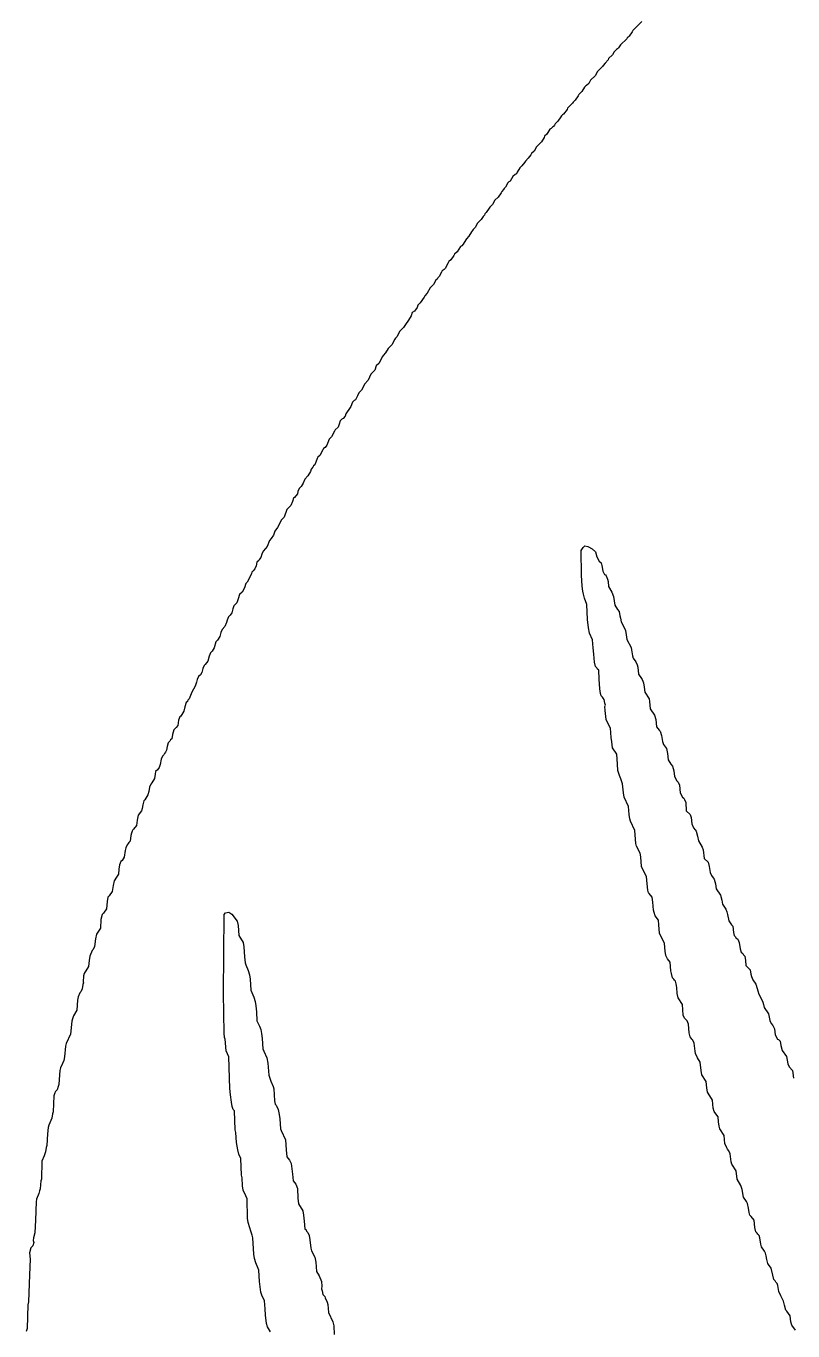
# Model space of a CAD drawing. Header units: millimetres. Extents: x -3 to 175, y -4 to 177.
# Drawn here: x 107.283 to 108.902, y 57.453 to 60.209 of the extents above; entities that cross this region are included whole.
import ezdxf

# ---------------------------------------------------------------- set-up
doc = ezdxf.new("R2010")
doc.units = ezdxf.units.MM
doc.layers.add('TopOverlay', color=2, linetype='Continuous')

msp = doc.modelspace()

# ---------------------------------------------------------------- linework, layer by layer
at = {"layer": 'TopOverlay'}
for p, q in [((108.5829, 60.2181), (108.5639, 60.1991)), ((108.5626, 60.1965), (108.556, 60.1873)), ((108.5639, 60.1991), (108.5626, 60.1965)), ((108.5376, 60.1689), (108.5337, 60.1624)), ((108.5508, 60.182), (108.5376, 60.1689)), ((108.5521, 60.1847), (108.5508, 60.182)), ((108.554, 60.1853), (108.5521, 60.1847)), ((108.556, 60.1873), (108.554, 60.1853)), ((108.5114, 60.1374), (108.5055, 60.1302)), ((108.5127, 60.1401), (108.5114, 60.1374)), ((108.5206, 60.1479), (108.5127, 60.1401)), ((108.5245, 60.1545), (108.5206, 60.1479)), ((108.5291, 60.1591), (108.5245, 60.1545)), ((108.5317, 60.1604), (108.5291, 60.1591)), ((108.5337, 60.1624), (108.5317, 60.1604)), ((108.4891, 60.1125), (108.4839, 60.1033)), ((108.4996, 60.123), (108.4891, 60.1125)), ((108.5009, 60.1256), (108.4996, 60.123)), ((108.5055, 60.1302), (108.5009, 60.1256)), ((108.4635, 60.0817), (108.4616, 60.0797)), ((108.4661, 60.083), (108.4635, 60.0817)), ((108.4707, 60.0876), (108.4661, 60.083)), ((108.4747, 60.0941), (108.4707, 60.0876)), ((108.4839, 60.1033), (108.4747, 60.0941)), ((108.4484, 60.0614), (108.4419, 60.0522)), ((108.4497, 60.064), (108.4484, 60.0614)), ((108.4563, 60.0705), (108.4497, 60.064)), ((108.4616, 60.0797), (108.4563, 60.0705)), ((108.4248, 60.0325), (108.4176, 60.0227)), ((108.4261, 60.0351), (108.4248, 60.0325)), ((108.4366, 60.0456), (108.4261, 60.0351)), ((108.4379, 60.0482), (108.4366, 60.0456)), ((108.4419, 60.0522), (108.4379, 60.0482)), ((108.3986, 59.9997), (108.3966, 59.9964)), ((108.3999, 60.0023), (108.3986, 59.9997)), ((108.4051, 60.0076), (108.3999, 60.0023)), ((108.4117, 60.0167), (108.4051, 60.0076)), ((108.413, 60.0194), (108.4117, 60.0167)), ((108.415, 60.0213), (108.413, 60.0194)), ((108.4176, 60.0227), (108.415, 60.0213)), ((108.3763, 59.9735), (108.371, 59.9643)), ((108.3776, 59.9761), (108.3763, 59.9735)), ((108.3822, 59.9807), (108.3776, 59.9761)), ((108.3887, 59.9912), (108.3822, 59.9807)), ((108.3914, 59.9925), (108.3887, 59.9912)), ((108.394, 59.9951), (108.3914, 59.9925)), ((108.3966, 59.9964), (108.394, 59.9951)), ((108.3553, 59.9446), (108.35, 59.9393)), ((108.3605, 59.9538), (108.3553, 59.9446)), ((108.371, 59.9643), (108.3605, 59.9538)), ((108.3356, 59.921), (108.3297, 59.9138)), ((108.3369, 59.9236), (108.3356, 59.921)), ((108.3428, 59.9295), (108.3369, 59.9236)), ((108.3487, 59.9367), (108.3428, 59.9295)), ((108.35, 59.9393), (108.3487, 59.9367)), ((108.3107, 59.8908), (108.3048, 59.881)), ((108.3153, 59.8954), (108.3107, 59.8908)), ((108.3179, 59.8967), (108.3153, 59.8954)), ((108.3199, 59.9), (108.3179, 59.8967)), ((108.3251, 59.9092), (108.3199, 59.9)), ((108.3297, 59.9138), (108.3251, 59.9092)), ((108.291, 59.8633), (108.2871, 59.8593)), ((108.2923, 59.8659), (108.291, 59.8633)), ((108.2949, 59.8685), (108.2923, 59.8659)), ((108.3002, 59.8777), (108.2949, 59.8685)), ((108.3022, 59.8797), (108.3002, 59.8777)), ((108.3048, 59.881), (108.3022, 59.8797)), ((108.2726, 59.841), (108.2674, 59.8318)), ((108.2792, 59.8475), (108.2726, 59.841)), ((108.2858, 59.8567), (108.2792, 59.8475)), ((108.2871, 59.8593), (108.2858, 59.8567)), ((108.2477, 59.8068), (108.2438, 59.8003)), ((108.2503, 59.8095), (108.2477, 59.8068)), ((108.2516, 59.8121), (108.2503, 59.8095)), ((108.2543, 59.8147), (108.2516, 59.8121)), ((108.2608, 59.8239), (108.2543, 59.8147)), ((108.2621, 59.8265), (108.2608, 59.8239)), ((108.2674, 59.8318), (108.2621, 59.8265)), ((108.2267, 59.7793), (108.2254, 59.7767)), ((108.2307, 59.7832), (108.2267, 59.7793)), ((108.2359, 59.7924), (108.2307, 59.7832)), ((108.2438, 59.8003), (108.2359, 59.7924)), ((108.211, 59.757), (108.2057, 59.7478)), ((108.2123, 59.7596), (108.211, 59.757)), ((108.2175, 59.7649), (108.2123, 59.7596)), ((108.2228, 59.774), (108.2175, 59.7649)), ((108.2254, 59.7767), (108.2228, 59.774)), ((108.1861, 59.7242), (108.1795, 59.715)), ((108.1874, 59.7268), (108.1861, 59.7242)), ((108.1926, 59.7321), (108.1874, 59.7268)), ((108.1998, 59.7432), (108.1926, 59.7321)), ((108.2025, 59.7445), (108.1998, 59.7432)), ((108.2057, 59.7478), (108.2025, 59.7445)), ((108.1657, 59.6947), (108.1631, 59.6934)), ((108.1677, 59.6966), (108.1657, 59.6947)), ((108.1742, 59.7085), (108.1677, 59.6966)), ((108.1756, 59.7111), (108.1742, 59.7085)), ((108.1795, 59.715), (108.1756, 59.7111)), ((108.148, 59.6717), (108.1428, 59.6625)), ((108.1506, 59.6743), (108.148, 59.6717)), ((108.1519, 59.677), (108.1506, 59.6743)), ((108.1546, 59.6796), (108.1519, 59.677)), ((108.1598, 59.6888), (108.1546, 59.6796)), ((108.1611, 59.6914), (108.1598, 59.6888)), ((108.1631, 59.6934), (108.1611, 59.6914)), ((108.1244, 59.6389), (108.1231, 59.6363)), ((108.1296, 59.6442), (108.1244, 59.6389)), ((108.1362, 59.656), (108.1296, 59.6442)), ((108.1428, 59.6625), (108.1362, 59.656)), ((108.1087, 59.614), (108.1027, 59.6068)), ((108.11, 59.6192), (108.1087, 59.614)), ((108.1146, 59.6238), (108.11, 59.6192)), ((108.1231, 59.6363), (108.1146, 59.6238)), ((108.0903, 59.5878), (108.0837, 59.5786)), ((108.0955, 59.5969), (108.0903, 59.5878)), ((108.0982, 59.6035), (108.0955, 59.5969)), ((108.1027, 59.6068), (108.0982, 59.6035)), ((108.0719, 59.5641), (108.0654, 59.5523)), ((108.0798, 59.572), (108.0719, 59.5641)), ((108.0837, 59.5786), (108.0798, 59.572)), ((108.0549, 59.5353), (108.047, 59.5274)), ((108.0614, 59.5471), (108.0549, 59.5353)), ((108.0627, 59.5497), (108.0614, 59.5471)), ((108.0654, 59.5523), (108.0627, 59.5497)), ((108.0352, 59.5104), (108.0273, 59.4959)), ((108.0365, 59.513), (108.0352, 59.5104)), ((108.0417, 59.5182), (108.0365, 59.513)), ((108.047, 59.5274), (108.0417, 59.5182)), ((108.0103, 59.4736), (108.005, 59.4605)), ((108.0188, 59.4822), (108.0103, 59.4736)), ((108.0221, 59.4907), (108.0188, 59.4822)), ((108.0273, 59.4959), (108.0221, 59.4907)), ((107.9945, 59.4461), (107.9906, 59.4395)), ((107.9971, 59.4526), (107.9945, 59.4461)), ((108.005, 59.4605), (107.9971, 59.4526)), ((107.9781, 59.4192), (107.9755, 59.4179)), ((107.9827, 59.4277), (107.9781, 59.4192)), ((107.9853, 59.4343), (107.9827, 59.4277)), ((107.9906, 59.4395), (107.9853, 59.4343)), ((107.967, 59.4028), (107.9578, 59.3897)), ((107.9683, 59.4054), (107.967, 59.4028)), ((107.9722, 59.4146), (107.9683, 59.4054)), ((107.9755, 59.4179), (107.9722, 59.4146)), ((107.944, 59.368), (107.9414, 59.3615)), ((107.946, 59.3752), (107.944, 59.368)), ((107.9493, 59.3785), (107.946, 59.3752)), ((107.9519, 59.3798), (107.9493, 59.3785)), ((107.9565, 59.3844), (107.9519, 59.3798)), ((107.9578, 59.3897), (107.9565, 59.3844)), ((107.9224, 59.3359), (107.9178, 59.3234)), ((107.9276, 59.3411), (107.9224, 59.3359)), ((107.9342, 59.3529), (107.9276, 59.3411)), ((107.9355, 59.3556), (107.9342, 59.3529)), ((107.9414, 59.3615), (107.9355, 59.3556)), ((107.9092, 59.3136), (107.9027, 59.3018)), ((107.9106, 59.3162), (107.9092, 59.3136)), ((107.9145, 59.3188), (107.9106, 59.3162)), ((107.9178, 59.3234), (107.9145, 59.3188)), ((107.8922, 59.2821), (107.8896, 59.2795)), ((107.8974, 59.2952), (107.8922, 59.2821)), ((107.8987, 59.2978), (107.8974, 59.2952)), ((107.9027, 59.3018), (107.8987, 59.2978)), ((107.8778, 59.2585), (107.8712, 59.2519)), ((107.883, 59.2677), (107.8778, 59.2585)), ((107.8843, 59.2729), (107.883, 59.2677)), ((107.8883, 59.2768), (107.8843, 59.2729)), ((107.8896, 59.2795), (107.8883, 59.2768)), ((107.8568, 59.2257), (107.8555, 59.2204)), ((107.8594, 59.2322), (107.8568, 59.2257)), ((107.8633, 59.2362), (107.8594, 59.2322)), ((107.8679, 59.2434), (107.8633, 59.2362)), ((107.8712, 59.2519), (107.8679, 59.2434)), ((107.845, 59.2047), (107.8417, 59.1962)), ((107.8476, 59.2112), (107.845, 59.2047)), ((107.8496, 59.2132), (107.8476, 59.2112)), ((107.8555, 59.2204), (107.8496, 59.2132)), ((107.8273, 59.1712), (107.8213, 59.1653)), ((107.8332, 59.1876), (107.8273, 59.1712)), ((107.8417, 59.1962), (107.8332, 59.1876)), ((107.8135, 59.1496), (107.8082, 59.1417)), ((107.8187, 59.1588), (107.8135, 59.1496)), ((107.8213, 59.1653), (107.8187, 59.1588)), ((107.7964, 59.122), (107.7918, 59.1096)), ((107.8004, 59.126), (107.7964, 59.122)), ((107.8049, 59.1332), (107.8004, 59.126)), ((107.8082, 59.1417), (107.8049, 59.1332)), ((107.7807, 59.0932), (107.7787, 59.086)), ((107.7833, 59.0997), (107.7807, 59.0932)), ((107.7885, 59.105), (107.7833, 59.0997)), ((107.7918, 59.1096), (107.7885, 59.105)), ((108.455, 59.101), (108.4589, 59.1076)), ((108.4556, 59.0492), (108.455, 59.101)), ((108.4589, 59.1076), (108.4622, 59.1109)), ((108.4622, 59.1109), (108.4688, 59.1096)), ((108.4688, 59.1096), (108.4779, 59.1043)), ((108.4779, 59.1043), (108.4852, 59.0984)), ((108.4852, 59.0984), (108.4878, 59.0879)), ((108.4878, 59.0879), (108.493, 59.0787)), ((107.7656, 59.0623), (107.7623, 59.0578)), ((107.7682, 59.0689), (107.7656, 59.0623)), ((107.7702, 59.0761), (107.7682, 59.0689)), ((107.7741, 59.0801), (107.7702, 59.0761)), ((107.7754, 59.0827), (107.7741, 59.0801)), ((107.7787, 59.086), (107.7754, 59.0827)), ((108.493, 59.0787), (108.497, 59.0748)), ((108.497, 59.0748), (108.4983, 59.0696)), ((108.4983, 59.0696), (108.5003, 59.0571)), ((107.7492, 59.0341), (107.7466, 59.0315)), ((107.7558, 59.0459), (107.7492, 59.0341)), ((107.7584, 59.0525), (107.7558, 59.0459)), ((107.7597, 59.0551), (107.7584, 59.0525)), ((107.7623, 59.0578), (107.7597, 59.0551)), ((108.457, 59.0256), (108.4556, 59.0492)), ((108.5003, 59.0571), (108.5042, 59.0505)), ((108.5042, 59.0505), (108.5062, 59.0499)), ((108.5062, 59.0499), (108.5075, 59.0473)), ((108.5075, 59.0473), (108.5101, 59.0407)), ((108.5101, 59.0407), (108.5114, 59.0355)), ((108.5114, 59.0355), (108.5127, 59.025)), ((107.7334, 59.0079), (107.7308, 58.9987)), ((107.7387, 59.0132), (107.7334, 59.0079)), ((107.7439, 59.0223), (107.7387, 59.0132)), ((107.7466, 59.0315), (107.7439, 59.0223)), ((108.4583, 59.0151), (108.457, 59.0256)), ((108.4596, 59.0086), (108.4583, 59.0151)), ((108.4616, 59), (108.4596, 59.0086)), ((108.5127, 59.025), (108.5193, 59.0132)), ((108.5193, 59.0132), (108.5232, 59.004)), ((107.719, 58.9777), (107.7171, 58.9692)), ((107.7216, 58.9843), (107.719, 58.9777)), ((107.7275, 58.9902), (107.7216, 58.9843)), ((107.7308, 58.9987), (107.7275, 58.9902)), ((108.4668, 58.9869), (108.4616, 59)), ((108.4681, 58.9554), (108.4668, 58.9869)), ((108.5232, 59.004), (108.5258, 58.9856)), ((108.5258, 58.9856), (108.5311, 58.9764)), ((107.7072, 58.9541), (107.7059, 58.9489)), ((107.7098, 58.9607), (107.7072, 58.9541)), ((107.7138, 58.9646), (107.7098, 58.9607)), ((107.7171, 58.9692), (107.7138, 58.9646)), ((108.4701, 58.9377), (108.4681, 58.9554)), ((108.5311, 58.9764), (108.535, 58.9725)), ((108.535, 58.9725), (108.5363, 58.9633)), ((108.5363, 58.9633), (108.5376, 58.9581)), ((108.5376, 58.9581), (108.539, 58.9502)), ((108.539, 58.9502), (108.5455, 58.9384)), ((107.6941, 58.9279), (107.6921, 58.9194)), ((107.6967, 58.9344), (107.6941, 58.9279)), ((107.7026, 58.9403), (107.6967, 58.9344)), ((107.7059, 58.9489), (107.7026, 58.9403)), ((108.472, 58.9266), (108.4701, 58.9377)), ((108.4786, 58.9121), (108.472, 58.9266)), ((108.5455, 58.9384), (108.5481, 58.9318)), ((108.5481, 58.9318), (108.5494, 58.9226)), ((108.5494, 58.9226), (108.5514, 58.9128)), ((107.6797, 58.8951), (107.6757, 58.8885)), ((107.6836, 58.9082), (107.6797, 58.8951)), ((107.6869, 58.9115), (107.6836, 58.9082)), ((107.6921, 58.9194), (107.6869, 58.9115)), ((108.4799, 58.8951), (108.4786, 58.9121)), ((108.4812, 58.882), (108.4799, 58.8951)), ((108.5514, 58.9128), (108.5599, 58.8964)), ((108.5599, 58.8964), (108.5613, 58.8911)), ((107.6665, 58.8675), (107.6606, 58.8603)), ((107.6692, 58.878), (107.6665, 58.8675)), ((107.6718, 58.8846), (107.6692, 58.878)), ((107.6757, 58.8885), (107.6718, 58.8846)), ((108.4825, 58.8649), (108.4812, 58.882)), ((108.5613, 58.8911), (108.5632, 58.8787)), ((108.5632, 58.8787), (108.5645, 58.8734)), ((108.5645, 58.8734), (108.5698, 58.8656)), ((107.6541, 58.8433), (107.6508, 58.8387)), ((107.656, 58.8518), (107.6541, 58.8433)), ((107.6587, 58.8583), (107.656, 58.8518)), ((107.6606, 58.8603), (107.6587, 58.8583)), ((108.4852, 58.8557), (108.4825, 58.8649)), ((108.4878, 58.8531), (108.4852, 58.8557)), ((108.4891, 58.8505), (108.4878, 58.8531)), ((108.4917, 58.8479), (108.4891, 58.8505)), ((108.493, 58.8295), (108.4917, 58.8479)), ((108.5698, 58.8656), (108.5731, 58.8597)), ((108.5731, 58.8597), (108.5744, 58.8544)), ((108.5744, 58.8544), (108.5757, 58.84)), ((108.5757, 58.84), (108.5822, 58.8308)), ((107.6397, 58.8144), (107.6324, 58.8019)), ((107.6429, 58.8229), (107.6397, 58.8144)), ((107.6442, 58.8282), (107.6429, 58.8229)), ((107.6469, 58.8347), (107.6442, 58.8282)), ((107.6508, 58.8387), (107.6469, 58.8347)), ((108.4943, 58.8085), (108.493, 58.8295)), ((108.5822, 58.8308), (108.5836, 58.8282)), ((108.5836, 58.8282), (108.5862, 58.8216)), ((108.5862, 58.8216), (108.5875, 58.8124)), ((108.5875, 58.8124), (108.5888, 58.8019)), ((107.6246, 58.7849), (107.6233, 58.7823)), ((107.6272, 58.7875), (107.6246, 58.7849)), ((107.6324, 58.8019), (107.6272, 58.7875)), ((108.4957, 58.7993), (108.4943, 58.8085)), ((108.497, 58.7941), (108.4957, 58.7993)), ((108.4996, 58.7914), (108.497, 58.7941)), ((108.5009, 58.7888), (108.4996, 58.7914)), ((108.5035, 58.7862), (108.5009, 58.7888)), ((108.5048, 58.7783), (108.5035, 58.7862)), ((108.5888, 58.8019), (108.598, 58.7875)), ((108.598, 58.7875), (108.5993, 58.7823)), ((107.616, 58.7619), (107.6095, 58.7514)), ((107.618, 58.7705), (107.616, 58.7619)), ((107.6206, 58.7796), (107.618, 58.7705)), ((107.6233, 58.7823), (107.6206, 58.7796)), ((108.5062, 58.7744), (108.5048, 58.7783)), ((108.5048, 58.7718), (108.5062, 58.7744)), ((108.5055, 58.7632), (108.5048, 58.7718)), ((108.5075, 58.7442), (108.5055, 58.7632)), ((108.5993, 58.7823), (108.6006, 58.7665)), ((108.6006, 58.7665), (108.6098, 58.7534)), ((107.6029, 58.7317), (107.5996, 58.7272)), ((107.6049, 58.7429), (107.6029, 58.7317)), ((107.6075, 58.7495), (107.6049, 58.7429)), ((107.6095, 58.7514), (107.6075, 58.7495)), ((108.5114, 58.735), (108.5075, 58.7442)), ((108.5167, 58.7258), (108.5114, 58.735)), ((108.6098, 58.7534), (108.6124, 58.7442)), ((108.6124, 58.7442), (108.6137, 58.7285)), ((107.5905, 58.7035), (107.5878, 58.7009)), ((107.5918, 58.7127), (107.5905, 58.7035)), ((107.5944, 58.7219), (107.5918, 58.7127)), ((107.5996, 58.7272), (107.5944, 58.7219)), ((108.518, 58.7062), (108.5167, 58.7258)), ((108.5193, 58.697), (108.518, 58.7062)), ((108.6137, 58.7285), (108.6196, 58.7213)), ((108.6196, 58.7213), (108.6216, 58.7193)), ((108.6216, 58.7193), (108.6242, 58.7101)), ((108.6242, 58.7101), (108.6262, 58.6976)), ((107.5773, 58.6747), (107.5747, 58.6721)), ((107.5793, 58.6793), (107.5773, 58.6747)), ((107.5806, 58.6871), (107.5793, 58.6793)), ((107.5826, 58.6944), (107.5806, 58.6871)), ((107.5865, 58.6983), (107.5826, 58.6944)), ((107.5878, 58.7009), (107.5865, 58.6983)), ((108.5206, 58.6839), (108.5193, 58.697)), ((108.5298, 58.6707), (108.5206, 58.6839)), ((108.6262, 58.6976), (108.6288, 58.6911)), ((108.6288, 58.6911), (108.6347, 58.6826)), ((108.6347, 58.6826), (108.6373, 58.6721)), ((107.5662, 58.6491), (107.5636, 58.6425)), ((107.5682, 58.6603), (107.5662, 58.6491)), ((107.5708, 58.6668), (107.5682, 58.6603)), ((107.5734, 58.6694), (107.5708, 58.6668)), ((107.5747, 58.6721), (107.5734, 58.6694)), ((108.5311, 58.6498), (108.5298, 58.6707)), ((108.5324, 58.6366), (108.5311, 58.6498)), ((108.6373, 58.6721), (108.6387, 58.6589)), ((108.6387, 58.6589), (108.6439, 58.6498)), ((108.6439, 58.6498), (108.6478, 58.6458)), ((107.5537, 58.6196), (107.5485, 58.6104)), ((107.555, 58.6288), (107.5537, 58.6196)), ((107.5563, 58.634), (107.555, 58.6288)), ((107.5603, 58.6379), (107.5563, 58.634)), ((107.5636, 58.6425), (107.5603, 58.6379)), ((108.5357, 58.6255), (108.5324, 58.6366)), ((108.5383, 58.6189), (108.5357, 58.6255)), ((108.6478, 58.6458), (108.6505, 58.6353)), ((108.6505, 58.6353), (108.6518, 58.6235)), ((108.6518, 58.6235), (108.657, 58.6143)), ((107.5419, 58.592), (107.5399, 58.5848)), ((107.5432, 58.6012), (107.5419, 58.592)), ((107.5459, 58.6078), (107.5432, 58.6012)), ((107.5485, 58.6104), (107.5459, 58.6078)), ((108.5422, 58.6084), (108.5383, 58.6189)), ((108.5442, 58.5894), (108.5422, 58.6084)), ((108.657, 58.6143), (108.6596, 58.6117)), ((108.6596, 58.6117), (108.6623, 58.6052)), ((108.6623, 58.6052), (108.6636, 58.5894)), ((107.5314, 58.5724), (107.5295, 58.5638)), ((107.5334, 58.5743), (107.5314, 58.5724)), ((107.5399, 58.5848), (107.5334, 58.5743)), ((108.5455, 58.5802), (108.5442, 58.5894)), ((108.5547, 58.5605), (108.5455, 58.5802)), ((108.6636, 58.5894), (108.6688, 58.5802)), ((108.6688, 58.5802), (108.6715, 58.5776)), ((108.6715, 58.5776), (108.6728, 58.575)), ((108.6728, 58.575), (108.6754, 58.5684)), ((108.6754, 58.5684), (108.6767, 58.5514)), ((107.5196, 58.5422), (107.517, 58.5317)), ((107.5262, 58.5514), (107.5196, 58.5422)), ((107.5281, 58.556), (107.5262, 58.5514)), ((107.5295, 58.5638), (107.5281, 58.556)), ((108.556, 58.5435), (108.5547, 58.5605)), ((108.5573, 58.5343), (108.556, 58.5435)), ((108.6767, 58.5514), (108.6846, 58.5435)), ((108.6846, 58.5435), (108.6872, 58.5369)), ((108.6872, 58.5369), (108.6885, 58.5238)), ((107.5078, 58.5107), (107.5065, 58.5081)), ((107.5098, 58.5127), (107.5078, 58.5107)), ((107.5157, 58.5199), (107.5098, 58.5127)), ((107.517, 58.5317), (107.5157, 58.5199)), ((108.5586, 58.5291), (108.5573, 58.5343)), ((108.5678, 58.5094), (108.5586, 58.5291)), ((108.5691, 58.491), (108.5678, 58.5094)), ((108.6885, 58.5238), (108.6918, 58.5153)), ((108.6918, 58.5153), (108.6951, 58.5107)), ((108.6951, 58.5107), (108.6977, 58.5081)), ((107.4986, 58.4818), (107.496, 58.4792)), ((107.4999, 58.4845), (107.4986, 58.4818)), ((107.5026, 58.4871), (107.4999, 58.4845)), ((107.5039, 58.4989), (107.5026, 58.4871)), ((107.5052, 58.5041), (107.5039, 58.4989)), ((107.5065, 58.5081), (107.5052, 58.5041)), ((108.5704, 58.4818), (108.5691, 58.491)), ((108.5717, 58.4766), (108.5704, 58.4818)), ((108.6977, 58.5081), (108.7003, 58.4976)), ((108.7003, 58.4976), (108.7023, 58.4877)), ((108.7023, 58.4877), (108.7102, 58.4746)), ((107.4921, 58.4674), (107.4901, 58.4536)), ((107.4934, 58.4727), (107.4921, 58.4674)), ((107.496, 58.4792), (107.4934, 58.4727)), ((108.579, 58.4615), (108.5717, 58.4766)), ((108.5809, 58.4543), (108.579, 58.4615)), ((108.5822, 58.4333), (108.5809, 58.4543)), ((108.7102, 58.4746), (108.7121, 58.4687)), ((108.7121, 58.4687), (108.7147, 58.4503)), ((107.4789, 58.428), (107.4776, 58.4176)), ((107.4803, 58.4372), (107.4789, 58.428)), ((107.4829, 58.4438), (107.4803, 58.4372)), ((107.4855, 58.4464), (107.4829, 58.4438)), ((107.4901, 58.4536), (107.4855, 58.4464)), ((108.5862, 58.4241), (108.5822, 58.4333)), ((108.7147, 58.4503), (108.7226, 58.4425)), ((108.7226, 58.4425), (108.7252, 58.4333)), ((108.7252, 58.4333), (108.7272, 58.4208)), ((107.4684, 58.4031), (107.4665, 58.3933)), ((107.4737, 58.411), (107.4684, 58.4031)), ((107.4776, 58.4176), (107.4737, 58.411)), ((108.5927, 58.4123), (108.5862, 58.4241)), ((108.5941, 58.3966), (108.5927, 58.4123)), ((108.7272, 58.4208), (108.7298, 58.4143)), ((108.7298, 58.4143), (108.7331, 58.4097)), ((108.7331, 58.4097), (108.7357, 58.4071)), ((108.7357, 58.4071), (108.7384, 58.3966)), ((107.458, 58.3716), (107.4553, 58.369)), ((107.4645, 58.3808), (107.458, 58.3716)), ((107.4665, 58.3933), (107.4645, 58.3808)), ((108.5954, 58.3834), (108.5941, 58.3966)), ((108.5967, 58.3782), (108.5954, 58.3834)), ((108.5986, 58.3762), (108.5967, 58.3782)), ((108.6045, 58.369), (108.5986, 58.3762)), ((108.7384, 58.3966), (108.7397, 58.3861)), ((108.7397, 58.3861), (108.7489, 58.3729)), ((108.7489, 58.3729), (108.7515, 58.3625)), ((107.4527, 58.3441), (107.4461, 58.3349)), ((107.454, 58.3598), (107.4527, 58.3441)), ((107.4553, 58.369), (107.454, 58.3598)), ((108.6059, 58.3585), (108.6045, 58.369)), ((108.6072, 58.3415), (108.6059, 58.3585)), ((108.7515, 58.3625), (108.7534, 58.3539)), ((108.7534, 58.3539), (108.76, 58.3434)), ((107.4409, 58.3218), (107.4396, 58.3034)), ((107.4435, 58.3323), (107.4409, 58.3218)), ((107.4461, 58.3349), (107.4435, 58.3323)), ((107.6993, 58.1657), (107.7007, 58.3323)), ((107.7007, 58.3323), (107.7039, 58.3356)), ((107.7039, 58.3356), (107.7105, 58.3369)), ((107.7105, 58.3369), (107.7171, 58.3329)), ((107.7171, 58.3329), (107.7203, 58.3297)), ((107.7203, 58.3297), (107.7216, 58.327)), ((107.7216, 58.327), (107.7282, 58.3178)), ((107.7282, 58.3178), (107.7308, 58.3087)), ((108.6085, 58.3362), (108.6072, 58.3415)), ((108.6111, 58.3297), (108.6085, 58.3362)), ((108.6177, 58.3205), (108.6111, 58.3297)), ((108.619, 58.31), (108.6177, 58.3205)), ((108.76, 58.3434), (108.762, 58.3375)), ((108.762, 58.3375), (108.7633, 58.3323)), ((108.7633, 58.3323), (108.7666, 58.3185)), ((108.7666, 58.3185), (108.7718, 58.3106)), ((107.4317, 58.2903), (107.4291, 58.2811)), ((107.4396, 58.3034), (107.4317, 58.2903)), ((107.7308, 58.3087), (107.7321, 58.2877)), ((108.6203, 58.2929), (108.619, 58.31)), ((108.6308, 58.2706), (108.6203, 58.2929)), ((108.7718, 58.3106), (108.7751, 58.3074)), ((108.7751, 58.3074), (108.7764, 58.2942)), ((108.7764, 58.2942), (108.7777, 58.2877)), ((107.4271, 58.2647), (107.4245, 58.2582)), ((107.4291, 58.2811), (107.4271, 58.2647)), ((107.7321, 58.2877), (107.7413, 58.2732)), ((107.7413, 58.2732), (107.7426, 58.2641)), ((107.7426, 58.2641), (107.7439, 58.2431)), ((108.6321, 58.2549), (108.6308, 58.2706)), ((108.7777, 58.2877), (108.7803, 58.285)), ((108.7803, 58.285), (108.781, 58.2831)), ((108.781, 58.2831), (108.7836, 58.2818)), ((108.7836, 58.2818), (108.7856, 58.2798)), ((108.7856, 58.2798), (108.7882, 58.2732)), ((108.7882, 58.2732), (108.7902, 58.2595)), ((107.416, 58.2352), (107.4147, 58.2221)), ((107.4173, 58.2444), (107.416, 58.2352)), ((107.4225, 58.2562), (107.4173, 58.2444)), ((107.4245, 58.2582), (107.4225, 58.2562)), ((107.7439, 58.2431), (107.7453, 58.23)), ((108.6334, 58.2457), (108.6321, 58.2549)), ((108.6367, 58.2385), (108.6334, 58.2457)), ((108.6426, 58.2313), (108.6367, 58.2385)), ((108.7902, 58.2595), (108.7928, 58.2529)), ((108.7928, 58.2529), (108.7961, 58.2496)), ((108.7961, 58.2496), (108.7974, 58.247)), ((108.7974, 58.247), (108.8, 58.2444)), ((108.8, 58.2444), (108.8013, 58.2352)), ((108.8013, 58.2352), (108.8026, 58.2247)), ((107.4055, 58.2076), (107.4042, 58.2024)), ((107.4147, 58.2221), (107.4055, 58.2076)), ((107.7453, 58.23), (107.7466, 58.226)), ((107.7466, 58.226), (107.7518, 58.2142)), ((107.7518, 58.2142), (107.7544, 58.205)), ((108.6439, 58.2129), (108.6426, 58.2313)), ((108.6452, 58.2076), (108.6439, 58.2129)), ((108.6478, 58.1985), (108.6452, 58.2076)), ((108.8026, 58.2247), (108.8118, 58.2155)), ((108.8118, 58.2155), (108.8131, 58.2063)), ((108.8131, 58.2063), (108.8145, 58.2011)), ((107.4029, 58.184), (107.4009, 58.1755)), ((107.4042, 58.188), (107.4029, 58.184)), ((107.4042, 58.2024), (107.4035, 58.1899)), ((107.4035, 58.1899), (107.4042, 58.188)), ((107.7544, 58.205), (107.7558, 58.1958)), ((107.7558, 58.1958), (107.7571, 58.1722)), ((108.6505, 58.1958), (108.6478, 58.1985)), ((108.6518, 58.1932), (108.6505, 58.1958)), ((108.6537, 58.1913), (108.6518, 58.1932)), ((108.6551, 58.186), (108.6537, 58.1913)), ((108.6564, 58.1781), (108.6551, 58.186)), ((108.8145, 58.2011), (108.8171, 58.1945)), ((108.8171, 58.1945), (108.8236, 58.1853)), ((108.8236, 58.1853), (108.8263, 58.1762)), ((107.391, 58.1512), (107.3897, 58.1302)), ((107.393, 58.1585), (107.391, 58.1512)), ((107.3963, 58.167), (107.393, 58.1585)), ((107.3983, 58.1689), (107.3963, 58.167)), ((107.4009, 58.1755), (107.3983, 58.1689)), ((107.7007, 58.0817), (107.6993, 58.1657)), ((107.7571, 58.1722), (107.7636, 58.1578)), ((107.7636, 58.1578), (107.7662, 58.1486)), ((108.6577, 58.165), (108.6564, 58.1781)), ((108.6596, 58.1565), (108.6577, 58.165)), ((108.6688, 58.1421), (108.6596, 58.1565)), ((108.8263, 58.1762), (108.8276, 58.1709)), ((108.8276, 58.1709), (108.8295, 58.1637)), ((108.8295, 58.1637), (108.8341, 58.1565)), ((108.8341, 58.1565), (108.8381, 58.1473)), ((107.3897, 58.1302), (107.3832, 58.1184)), ((107.7662, 58.1486), (107.7676, 58.1394)), ((107.7676, 58.1394), (107.7689, 58.1263)), ((107.7689, 58.1263), (107.7702, 58.1079)), ((108.6701, 58.1198), (108.6688, 58.1421)), ((108.8381, 58.1473), (108.8394, 58.1421)), ((108.8394, 58.1421), (108.8407, 58.1355)), ((108.8407, 58.1355), (108.8499, 58.1224)), ((107.3792, 58.1066), (107.3766, 58.0791)), ((107.3806, 58.1119), (107.3792, 58.1066)), ((107.3832, 58.1184), (107.3806, 58.1119)), ((107.7702, 58.1079), (107.7754, 58.0961)), ((107.7754, 58.0961), (107.7781, 58.0896)), ((108.6728, 58.1132), (108.6701, 58.1198)), ((108.6787, 58.1073), (108.6728, 58.1132)), ((108.6813, 58.1007), (108.6787, 58.1073)), ((108.6826, 58.0824), (108.6813, 58.1007)), ((108.8499, 58.1224), (108.8532, 58.1086)), ((108.8532, 58.1086), (108.8558, 58.102)), ((108.8558, 58.102), (108.8591, 58.0975)), ((108.8591, 58.0975), (108.863, 58.0909)), ((107.3766, 58.0791), (107.3674, 58.0594)), ((107.702, 58.0725), (107.7007, 58.0817)), ((107.7033, 58.0686), (107.702, 58.0725)), ((107.7052, 58.0443), (107.7033, 58.0686)), ((107.7781, 58.0896), (107.78, 58.0811)), ((107.78, 58.0811), (107.7813, 58.0706)), ((107.7813, 58.0706), (107.7826, 58.0483)), ((108.6846, 58.0738), (108.6826, 58.0824)), ((108.6872, 58.0712), (108.6846, 58.0738)), ((108.6885, 58.0686), (108.6872, 58.0712)), ((108.6905, 58.0666), (108.6885, 58.0686)), ((108.863, 58.0909), (108.8643, 58.0778)), ((108.8643, 58.0778), (108.8689, 58.0692)), ((108.8689, 58.0692), (108.8715, 58.0679)), ((107.3661, 58.0542), (107.3642, 58.0312)), ((107.3674, 58.0594), (107.3661, 58.0542)), ((107.7105, 58.0312), (107.7052, 58.0443)), ((107.7826, 58.0483), (107.7846, 58.0437)), ((107.7846, 58.0437), (107.7912, 58.0292)), ((108.6931, 58.0601), (108.6905, 58.0666)), ((108.6951, 58.0437), (108.6931, 58.0601)), ((108.6964, 58.0384), (108.6951, 58.0437)), ((108.8715, 58.0679), (108.8748, 58.0647)), ((108.8748, 58.0647), (108.8761, 58.0555)), ((108.8761, 58.0555), (108.8787, 58.045)), ((108.8787, 58.045), (108.8879, 58.0319)), ((107.3596, 58.0174), (107.3556, 58.0082)), ((107.3622, 58.024), (107.3596, 58.0174)), ((107.3642, 58.0312), (107.3622, 58.024)), ((107.7131, 57.9643), (107.7105, 58.0312)), ((107.7912, 58.0292), (107.7931, 58.0181)), ((107.7931, 58.0181), (107.7951, 57.9925)), ((108.7003, 58.0292), (108.6964, 58.0384)), ((108.7056, 58.02), (108.7003, 58.0292)), ((108.7082, 58.003), (108.7056, 58.02)), ((108.8879, 58.0319), (108.8912, 58.0168)), ((108.8912, 58.0168), (108.8938, 58.0102)), ((107.353, 57.9938), (107.3517, 57.9728)), ((107.3543, 58.003), (107.353, 57.9938)), ((107.3556, 58.0082), (107.3543, 58.003)), ((107.7951, 57.9925), (107.7964, 57.9886)), ((107.7964, 57.9886), (107.7997, 57.98)), ((108.7095, 57.9938), (108.7082, 58.003)), ((108.7187, 57.9794), (108.7095, 57.9938)), ((108.8938, 58.0102), (108.901, 58.003)), ((108.901, 58.003), (108.903, 57.9866)), ((107.3451, 57.9584), (107.3438, 57.9558)), ((107.3484, 57.9617), (107.3451, 57.9584)), ((107.3504, 57.9689), (107.3484, 57.9617)), ((107.3517, 57.9728), (107.3504, 57.9689)), ((107.7144, 57.9512), (107.7131, 57.9643)), ((107.7997, 57.98), (107.8043, 57.9689)), ((107.8043, 57.9689), (107.8056, 57.9636)), ((107.8056, 57.9636), (107.8069, 57.9387)), ((108.72, 57.9663), (108.7187, 57.9794)), ((108.7213, 57.9571), (108.72, 57.9663)), ((107.3412, 57.9492), (107.3399, 57.9151)), ((107.3438, 57.9558), (107.3412, 57.9492)), ((107.7164, 57.9361), (107.7144, 57.9512)), ((107.7177, 57.9269), (107.7164, 57.9361)), ((107.8069, 57.9387), (107.8089, 57.9315)), ((107.8089, 57.9315), (107.8109, 57.9295)), ((108.7266, 57.9492), (108.7213, 57.9571)), ((108.7318, 57.94), (108.7266, 57.9492)), ((108.7331, 57.923), (108.7318, 57.94)), ((107.3386, 57.9112), (107.3373, 57.902)), ((107.3399, 57.9151), (107.3386, 57.9112)), ((107.7203, 57.9203), (107.7177, 57.9269)), ((107.723, 57.9177), (107.7203, 57.9203)), ((107.7243, 57.8771), (107.723, 57.9177)), ((107.8109, 57.9295), (107.8148, 57.9203)), ((107.8148, 57.9203), (107.8174, 57.9098)), ((107.8174, 57.9098), (107.8187, 57.9007)), ((108.7357, 57.9164), (108.7331, 57.923)), ((108.737, 57.9138), (108.7357, 57.9164)), ((108.7436, 57.9046), (108.737, 57.9138)), ((108.7449, 57.8941), (108.7436, 57.9046)), ((107.3294, 57.8823), (107.3281, 57.8692)), ((107.3307, 57.8875), (107.3294, 57.8823)), ((107.3373, 57.902), (107.3307, 57.8875)), ((107.7256, 57.8718), (107.7243, 57.8771)), ((107.8187, 57.9007), (107.82, 57.8797)), ((107.82, 57.8797), (107.8213, 57.8757)), ((107.8213, 57.8757), (107.8305, 57.8561)), ((108.7462, 57.8849), (108.7449, 57.8941)), ((108.7475, 57.8797), (108.7462, 57.8849)), ((108.7567, 57.8652), (108.7475, 57.8797)), ((107.3281, 57.8692), (107.3268, 57.8443)), ((107.7269, 57.8508), (107.7256, 57.8718)), ((107.7295, 57.8351), (107.7269, 57.8508)), ((107.8305, 57.8561), (107.8318, 57.8351)), ((108.758, 57.8482), (108.7567, 57.8652)), ((108.762, 57.839), (108.758, 57.8482)), ((107.3209, 57.8226), (107.3163, 57.8115)), ((107.3241, 57.8311), (107.3209, 57.8226)), ((107.3255, 57.8403), (107.3241, 57.8311)), ((107.3268, 57.8443), (107.3255, 57.8403)), ((107.7321, 57.8259), (107.7295, 57.8351)), ((107.7361, 57.8167), (107.7321, 57.8259)), ((107.8318, 57.8351), (107.8332, 57.8206)), ((107.8332, 57.8206), (107.8391, 57.8134)), ((108.7633, 57.8364), (108.762, 57.839)), ((108.7666, 57.8331), (108.7633, 57.8364)), ((108.7692, 57.8265), (108.7666, 57.8331)), ((108.7712, 57.8101), (108.7692, 57.8265)), ((107.3163, 57.8115), (107.315, 57.7734)), ((107.7374, 57.7813), (107.7361, 57.8167)), ((107.8391, 57.8134), (107.8423, 57.8062)), ((107.8423, 57.8062), (107.845, 57.7839)), ((108.7725, 57.8049), (108.7712, 57.8101)), ((108.7817, 57.7905), (108.7725, 57.8049)), ((107.3136, 57.7695), (107.3123, 57.7524)), ((107.315, 57.7734), (107.3136, 57.7695)), ((107.7387, 57.776), (107.7374, 57.7813)), ((107.74, 57.759), (107.7387, 57.776)), ((107.845, 57.7839), (107.8463, 57.7695)), ((107.8463, 57.7695), (107.8522, 57.7623)), ((108.7843, 57.7734), (108.7817, 57.7905)), ((108.7915, 57.7596), (108.7843, 57.7734)), ((107.3097, 57.7432), (107.3051, 57.7308)), ((107.311, 57.7485), (107.3097, 57.7432)), ((107.3123, 57.7524), (107.311, 57.7485)), ((107.7413, 57.7498), (107.74, 57.759)), ((107.7466, 57.738), (107.7413, 57.7498)), ((107.7492, 57.7314), (107.7466, 57.738)), ((107.8522, 57.7623), (107.8555, 57.7537)), ((107.8555, 57.7537), (107.8568, 57.7327)), ((108.7948, 57.7511), (108.7915, 57.7596)), ((108.7974, 57.7354), (108.7948, 57.7511)), ((107.3038, 57.7255), (107.3025, 57.6862)), ((107.3051, 57.7308), (107.3038, 57.7255)), ((107.7505, 57.6908), (107.7492, 57.7314)), ((107.8568, 57.7327), (107.8581, 57.7209)), ((107.8581, 57.7209), (107.8673, 57.7065)), ((108.804, 57.7262), (108.7974, 57.7354)), ((108.8059, 57.7216), (108.804, 57.7262)), ((108.8079, 57.7118), (108.8059, 57.7216)), ((108.8092, 57.7026), (108.8079, 57.7118)), ((107.3025, 57.6862), (107.3012, 57.6599)), ((107.7518, 57.6816), (107.7505, 57.6908)), ((107.8673, 57.7065), (107.8686, 57.6973)), ((107.8686, 57.6973), (107.8699, 57.6842)), ((107.8699, 57.6842), (107.8712, 57.6685)), ((108.8105, 57.6973), (108.8092, 57.7026)), ((108.8138, 57.694), (108.8105, 57.6973)), ((108.8197, 57.6868), (108.8138, 57.694)), ((108.821, 57.6711), (108.8197, 57.6868)), ((107.3012, 57.6599), (107.2986, 57.6494)), ((107.7551, 57.6704), (107.7518, 57.6816)), ((107.7571, 57.6632), (107.7551, 57.6704)), ((107.7603, 57.6547), (107.7571, 57.6632)), ((107.7617, 57.6494), (107.7603, 57.6547)), ((107.8712, 57.6685), (107.8738, 57.6658)), ((107.8738, 57.6658), (107.8751, 57.6632)), ((107.8751, 57.6632), (107.8778, 57.6606)), ((107.8778, 57.6606), (107.8804, 57.654)), ((108.8236, 57.6619), (108.821, 57.6711)), ((108.8263, 57.6593), (108.8236, 57.6619)), ((108.8276, 57.6567), (108.8263, 57.6593)), ((108.8302, 57.654), (108.8276, 57.6567)), ((107.2927, 57.6278), (107.29, 57.6173)), ((107.2972, 57.6324), (107.2927, 57.6278)), ((107.2992, 57.6396), (107.2972, 57.6324)), ((107.2986, 57.6494), (107.2979, 57.6435)), ((107.2979, 57.6435), (107.2992, 57.6396)), ((107.7636, 57.6147), (107.7617, 57.6494)), ((107.8804, 57.654), (107.8817, 57.6448)), ((107.8817, 57.6448), (107.8837, 57.6271)), ((107.8837, 57.6271), (107.885, 57.6219)), ((108.8322, 57.6494), (108.8302, 57.654)), ((108.8341, 57.6357), (108.8322, 57.6494)), ((108.8354, 57.6304), (108.8341, 57.6357)), ((108.842, 57.6212), (108.8354, 57.6304)), ((107.29, 57.6173), (107.2913, 57.6042)), ((107.2913, 57.6042), (107.29, 57.5714)), ((107.7649, 57.6055), (107.7636, 57.6147)), ((107.7676, 57.5963), (107.7649, 57.6055)), ((107.885, 57.6219), (107.8922, 57.6081)), ((107.8922, 57.6081), (107.8948, 57.5976)), ((108.844, 57.6166), (108.842, 57.6212)), ((108.8453, 57.6114), (108.844, 57.6166)), ((108.8466, 57.6035), (108.8453, 57.6114)), ((108.8486, 57.595), (108.8466, 57.6035)), ((107.7728, 57.5845), (107.7676, 57.5963)), ((107.7741, 57.5806), (107.7728, 57.5845)), ((107.7754, 57.557), (107.7741, 57.5806)), ((107.8948, 57.5976), (107.8961, 57.5779)), ((107.8961, 57.5779), (107.9014, 57.5688)), ((108.8505, 57.593), (108.8486, 57.595)), ((108.8558, 57.5852), (108.8505, 57.593)), ((108.8591, 57.5701), (108.8558, 57.5852)), ((107.29, 57.5714), (107.2881, 57.5143)), ((107.7781, 57.5346), (107.7754, 57.557)), ((107.9014, 57.5688), (107.9066, 57.557)), ((107.9066, 57.557), (107.9073, 57.5471)), ((107.9073, 57.5471), (107.9066, 57.5412)), ((108.8617, 57.5609), (108.8591, 57.5701)), ((108.8643, 57.5583), (108.8617, 57.5609)), ((108.8656, 57.5556), (108.8643, 57.5583)), ((108.8682, 57.553), (108.8656, 57.5556)), ((108.8702, 57.5484), (108.8682, 57.553)), ((108.8722, 57.536), (108.8702, 57.5484)), ((107.7807, 57.5281), (107.7781, 57.5346)), ((107.7859, 57.5163), (107.7807, 57.5281)), ((107.9066, 57.5412), (107.9079, 57.5373)), ((107.9079, 57.5373), (107.9092, 57.5294)), ((107.9092, 57.5294), (107.9132, 57.5255)), ((107.9132, 57.5255), (107.9145, 57.5228)), ((107.9145, 57.5228), (107.9184, 57.5137)), ((108.8761, 57.5268), (108.8722, 57.536)), ((108.882, 57.5156), (108.8761, 57.5268)), ((107.2868, 57.5078), (107.2854, 57.4579)), ((107.2881, 57.5143), (107.2868, 57.5078)), ((107.7872, 57.4992), (107.7859, 57.5163)), ((107.7885, 57.4861), (107.7872, 57.4992)), ((107.9184, 57.5137), (107.9197, 57.5084)), ((107.9197, 57.5084), (107.9211, 57.4914)), ((107.9211, 57.4914), (107.9302, 57.4717)), ((108.884, 57.5071), (108.882, 57.5156)), ((108.8866, 57.4966), (108.884, 57.5071)), ((108.8892, 57.494), (108.8866, 57.4966)), ((108.8958, 57.4848), (108.8892, 57.494)), ((107.7905, 57.4684), (107.7885, 57.4861)), ((107.7925, 57.4612), (107.7905, 57.4684)), ((107.9302, 57.4717), (107.9322, 57.4631)), ((107.9322, 57.4631), (107.9335, 57.4448)), ((108.8971, 57.4717), (108.8958, 57.4848)), ((108.8997, 57.4651), (108.8971, 57.4717)), ((108.9069, 57.454), (108.8997, 57.4651)), ((107.2854, 57.4579), (107.2828, 57.4513)), ((107.799, 57.4507), (107.7925, 57.4612))]:
    msp.add_line(p, q, dxfattribs=at)

doc.saveas('drawing.dxf')
